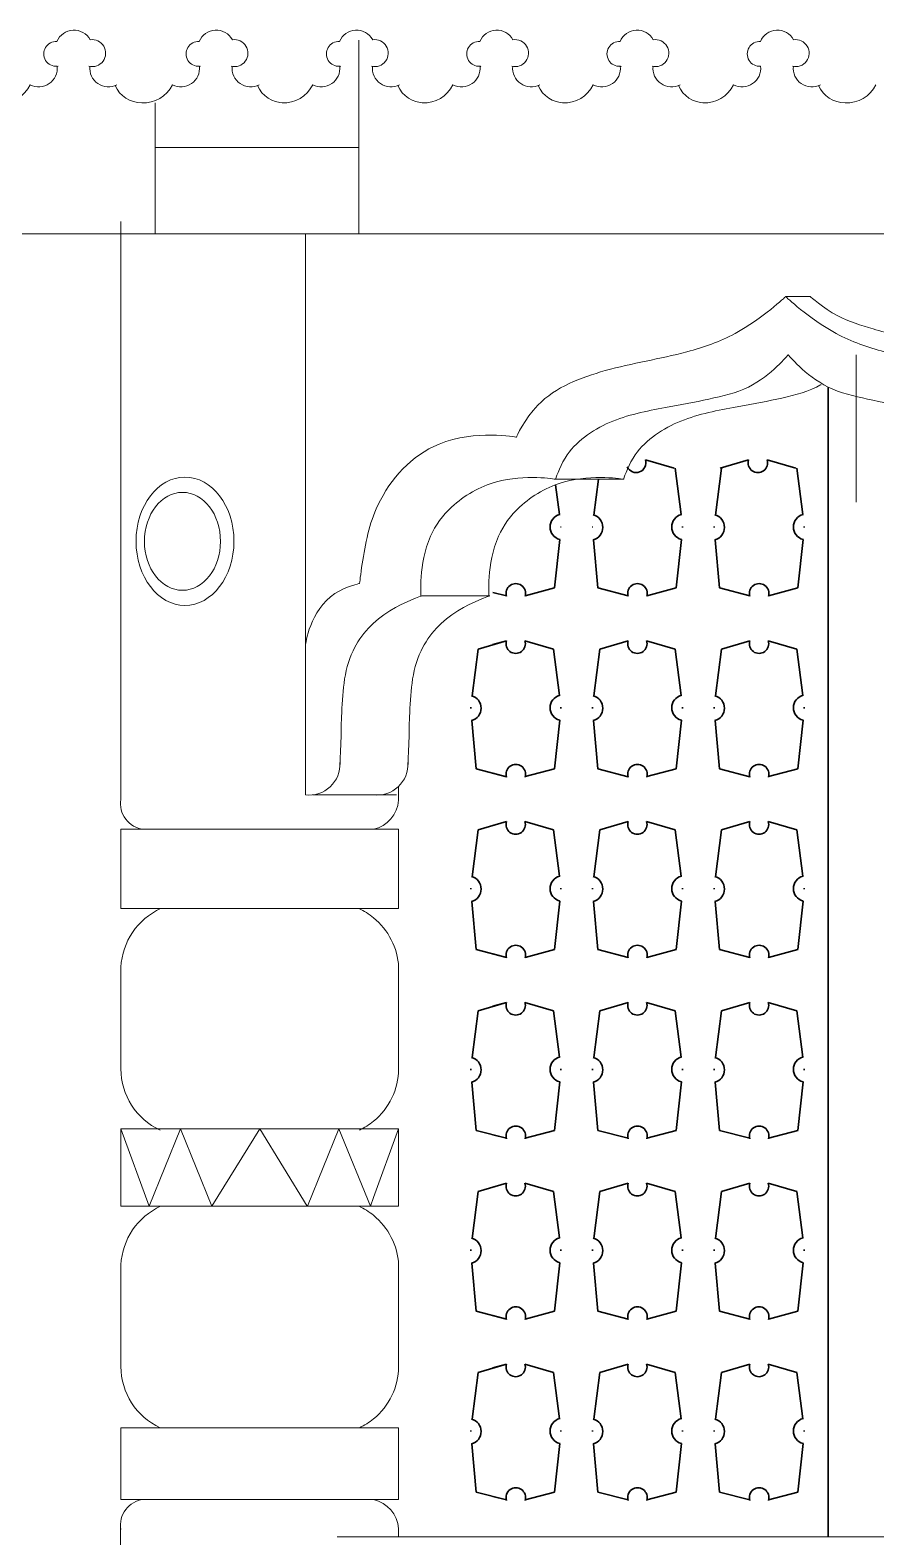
# Model space of a CAD drawing. Header units: millimetres. Extents: x 2399 to 111977, y 1313 to 59551.
# Drawn here: x 12957 to 14003, y 44698 to 46561 of the extents above; entities that cross this region are included whole.
import ezdxf

# ---------------------------------------------------------------- set-up
doc = ezdxf.new("R2010")
doc.units = ezdxf.units.MM
doc.layers.add('detail1', color=7, linetype='Continuous', lineweight=35)
doc.layers.add('main line', color=7, linetype='Continuous', lineweight=13)
doc.layers.add('hatch1', color=7, linetype='Continuous', lineweight=20, true_color=0x6a6a6a)

msp = doc.modelspace()

# ---------------------------------------------------------------- linework, layer by layer
at = {"layer": 'detail1', "color": 7, "linetype": 'Continuous', "lineweight": 35}
for p, q in [((13943.6563, 46119.5093), (13943.6563, 44698.128)), ((13753.2868, 46019.0482), (13717.8929, 46029.391)), ((13845.5299, 46029.391), (13810.3731, 46019.0482)), ((13903.6797, 46019.0482), (13868.2857, 46029.391)), ((13659.7512, 46005.4979), (13654.2634, 45961.1341)), ((13761.9238, 45961.8144), (13754.7339, 46019.0482)), ((13811.8202, 46019.0482), (13804.6563, 45961.1341)), ((13912.3167, 45961.8144), (13905.1268, 46019.0482)), ((13611.531, 45961.8144), (13606.9025, 45998.6587)), ((13605.3667, 45871.1693), (13611.9389, 45931.1642)), ((13653.6926, 45930.7353), (13658.9335, 45871.1693)), ((13755.7595, 45871.1693), (13762.3318, 45931.1642)), ((13763.9354, 45945.8021), (13763.7522, 45947.2603)), ((13802.9402, 45947.2603), (13802.7598, 45945.8021)), ((13804.0854, 45930.7353), (13809.3264, 45871.1693)), ((13906.1524, 45871.1693), (13912.7247, 45931.1642)), ((13914.3282, 45945.8021), (13914.1451, 45947.2603)), ((13529.5165, 45865.707), (13546.1848, 45861.3664)), ((13569.2708, 45861.4519), (13605.3667, 45871.1693)), ((13658.9335, 45871.1693), (13696.5777, 45861.3664)), ((13719.6637, 45861.4519), (13755.7595, 45871.1693)), ((13809.3264, 45871.1693), (13846.9706, 45861.3664)), ((13870.0566, 45861.4519), (13906.1524, 45871.1693)), ((13546.1912, 45805.869), (13511.0344, 45795.5263)), ((13546.1912, 45805.869), (13529.4867, 45801.1355)), ((13568.9471, 45805.869), (13604.3411, 45795.5263)), ((13696.5841, 45805.869), (13661.4273, 45795.5263)), ((13754.7339, 45795.5263), (13719.34, 45805.869)), ((13846.977, 45805.869), (13811.8202, 45795.5263)), ((13905.1268, 45795.5263), (13869.7328, 45805.869)), ((13511.0344, 45795.5263), (13503.8706, 45737.6121)), ((13611.531, 45738.2925), (13604.3411, 45795.5263)), ((13661.4273, 45795.5263), (13654.2634, 45737.6121)), ((13761.9238, 45738.2925), (13754.7339, 45795.5263)), ((13811.8202, 45795.5263), (13804.6563, 45737.6121)), ((13912.3167, 45738.2925), (13905.1268, 45795.5263)), ((13502.1544, 45723.7383), (13501.974, 45722.2802)), ((13503.2997, 45707.2134), (13508.5406, 45647.6473)), ((13605.3667, 45647.6473), (13611.9389, 45707.6423)), ((13613.5425, 45722.2802), (13613.3593, 45723.7383)), ((13652.5473, 45723.7383), (13652.3669, 45722.2802)), ((13653.6926, 45707.2134), (13658.9335, 45647.6473)), ((13755.7595, 45647.6473), (13762.3318, 45707.6423)), ((13763.9354, 45722.2802), (13763.7522, 45723.7383)), ((13802.9402, 45723.7383), (13802.7598, 45722.2802)), ((13804.0854, 45707.2134), (13809.3264, 45647.6473)), ((13906.1524, 45647.6473), (13912.7247, 45707.6423)), ((13914.3282, 45722.2802), (13914.1451, 45723.7383)), ((13508.5406, 45647.6473), (13546.1848, 45637.8444)), ((13529.5165, 45642.185), (13546.1848, 45637.8444)), ((13569.2708, 45637.9299), (13605.3667, 45647.6473)), ((13658.9335, 45647.6473), (13696.5777, 45637.8444)), ((13719.6637, 45637.9299), (13755.7595, 45647.6473)), ((13809.3264, 45647.6473), (13846.9706, 45637.8444)), ((13870.0566, 45637.9299), (13906.1524, 45647.6473)), ((13546.1912, 45582.3471), (13511.0344, 45572.0043)), ((13546.1912, 45582.3471), (13529.4867, 45577.6136)), ((13568.9471, 45582.3471), (13604.3411, 45572.0043)), ((13696.5841, 45582.3471), (13661.4273, 45572.0043)), ((13754.7339, 45572.0043), (13719.34, 45582.3471)), ((13846.977, 45582.3471), (13811.8202, 45572.0043)), ((13905.1268, 45572.0043), (13869.7328, 45582.3471)), ((13511.0344, 45572.0043), (13503.8706, 45514.0902)), ((13611.531, 45514.7705), (13604.3411, 45572.0043)), ((13661.4273, 45572.0043), (13654.2634, 45514.0902)), ((13761.9238, 45514.7705), (13754.7339, 45572.0043)), ((13811.8202, 45572.0043), (13804.6563, 45514.0902)), ((13912.3167, 45514.7705), (13905.1268, 45572.0043)), ((13502.1544, 45500.2164), (13501.974, 45498.7582)), ((13503.2997, 45483.6914), (13508.5406, 45424.1254)), ((13605.3667, 45424.1254), (13611.9389, 45484.1203)), ((13613.5425, 45498.7582), (13613.3593, 45500.2164)), ((13652.5473, 45500.2164), (13652.3669, 45498.7582)), ((13653.6926, 45483.6914), (13658.9335, 45424.1254)), ((13755.7595, 45424.1254), (13762.3318, 45484.1203)), ((13763.9354, 45498.7582), (13763.7522, 45500.2164)), ((13802.9402, 45500.2164), (13802.7598, 45498.7582)), ((13804.0854, 45483.6914), (13809.3264, 45424.1254)), ((13906.1524, 45424.1254), (13912.7247, 45484.1203)), ((13914.3282, 45498.7582), (13914.1451, 45500.2164)), ((13508.5406, 45424.1254), (13546.1848, 45414.3225)), ((13529.5165, 45418.6631), (13546.1848, 45414.3225)), ((13569.2708, 45414.408), (13605.3667, 45424.1254)), ((13658.9335, 45424.1254), (13696.5777, 45414.3225)), ((13719.6637, 45414.408), (13755.7595, 45424.1254)), ((13809.3264, 45424.1254), (13846.9706, 45414.3225)), ((13870.0566, 45414.408), (13906.1524, 45424.1254)), ((13546.1912, 45358.8251), (13511.0344, 45348.4824)), ((13546.1912, 45358.8251), (13529.4867, 45354.0916)), ((13568.9471, 45358.8251), (13604.3411, 45348.4824)), ((13696.5841, 45358.8251), (13661.4273, 45348.4824)), ((13754.7339, 45348.4824), (13719.34, 45358.8251)), ((13846.977, 45358.8251), (13811.8202, 45348.4824)), ((13905.1268, 45348.4824), (13869.7328, 45358.8251)), ((13511.0344, 45348.4824), (13503.8706, 45290.5682)), ((13611.531, 45291.2486), (13604.3411, 45348.4824)), ((13661.4273, 45348.4824), (13654.2634, 45290.5682)), ((13761.9238, 45291.2486), (13754.7339, 45348.4824)), ((13811.8202, 45348.4824), (13804.6563, 45290.5682)), ((13912.3167, 45291.2486), (13905.1268, 45348.4824)), ((13502.1544, 45276.6944), (13501.974, 45275.2363)), ((13503.2997, 45260.1695), (13508.5406, 45200.6034)), ((13605.3667, 45200.6034), (13611.9389, 45260.5984)), ((13613.5425, 45275.2363), (13613.3593, 45276.6944)), ((13652.5473, 45276.6944), (13652.3669, 45275.2363)), ((13653.6926, 45260.1695), (13658.9335, 45200.6034)), ((13755.7595, 45200.6034), (13762.3318, 45260.5984)), ((13763.9354, 45275.2363), (13763.7522, 45276.6944)), ((13802.9402, 45276.6944), (13802.7598, 45275.2363)), ((13804.0854, 45260.1695), (13809.3264, 45200.6034)), ((13906.1524, 45200.6034), (13912.7247, 45260.5984)), ((13914.3282, 45275.2363), (13914.1451, 45276.6944)), ((13508.5406, 45200.6034), (13546.1848, 45190.8005)), ((13529.5165, 45195.1411), (13546.1848, 45190.8005)), ((13569.2708, 45190.886), (13605.3667, 45200.6034)), ((13658.9335, 45200.6034), (13696.5777, 45190.8005)), ((13719.6637, 45190.886), (13755.7595, 45200.6034)), ((13809.3264, 45200.6034), (13846.9706, 45190.8005)), ((13870.0566, 45190.886), (13906.1524, 45200.6034)), ((13546.1912, 45135.3032), (13511.0344, 45124.9604)), ((13546.1912, 45135.3032), (13529.4867, 45130.5697)), ((13568.9471, 45135.3032), (13604.3411, 45124.9604)), ((13696.5841, 45135.3032), (13661.4273, 45124.9604)), ((13754.7339, 45124.9604), (13719.34, 45135.3032)), ((13846.977, 45135.3032), (13811.8202, 45124.9604)), ((13905.1268, 45124.9604), (13869.7328, 45135.3032)), ((13511.0344, 45124.9604), (13503.8706, 45067.0463)), ((13611.531, 45067.7266), (13604.3411, 45124.9604)), ((13661.4273, 45124.9604), (13654.2634, 45067.0463)), ((13761.9238, 45067.7266), (13754.7339, 45124.9604)), ((13811.8202, 45124.9604), (13804.6563, 45067.0463)), ((13912.3167, 45067.7266), (13905.1268, 45124.9604)), ((13502.1544, 45053.1725), (13501.974, 45051.7143)), ((13503.2997, 45036.6475), (13508.5406, 44977.0815)), ((13605.3667, 44977.0815), (13611.9389, 45037.0764)), ((13613.5425, 45051.7143), (13613.3593, 45053.1725)), ((13652.5473, 45053.1725), (13652.3669, 45051.7143)), ((13653.6926, 45036.6475), (13658.9335, 44977.0815)), ((13755.7595, 44977.0815), (13762.3318, 45037.0764)), ((13763.9354, 45051.7143), (13763.7522, 45053.1725)), ((13802.9402, 45053.1725), (13802.7598, 45051.7143)), ((13804.0854, 45036.6475), (13809.3264, 44977.0815)), ((13906.1524, 44977.0815), (13912.7247, 45037.0764)), ((13914.3282, 45051.7143), (13914.1451, 45053.1725)), ((13508.5406, 44977.0815), (13546.1848, 44967.2786)), ((13529.5165, 44971.6192), (13546.1848, 44967.2786)), ((13569.2708, 44967.3641), (13605.3667, 44977.0815)), ((13658.9335, 44977.0815), (13696.5777, 44967.2786)), ((13719.6637, 44967.3641), (13755.7595, 44977.0815)), ((13809.3264, 44977.0815), (13846.9706, 44967.2786)), ((13870.0566, 44967.3641), (13906.1524, 44977.0815)), ((13546.1912, 44911.7812), (13511.0344, 44901.4385)), ((13546.1912, 44911.7812), (13529.4867, 44907.0477)), ((13568.9471, 44911.7812), (13604.3411, 44901.4385)), ((13696.5841, 44911.7812), (13661.4273, 44901.4385)), ((13754.7339, 44901.4385), (13719.34, 44911.7812)), ((13846.977, 44911.7812), (13811.8202, 44901.4385)), ((13905.1268, 44901.4385), (13869.7328, 44911.7812)), ((13511.0344, 44901.4385), (13503.8706, 44843.5243)), ((13611.531, 44844.2047), (13604.3411, 44901.4385)), ((13661.4273, 44901.4385), (13654.2634, 44843.5243)), ((13761.9238, 44844.2047), (13754.7339, 44901.4385)), ((13811.8202, 44901.4385), (13804.6563, 44843.5243)), ((13912.3167, 44844.2047), (13905.1268, 44901.4385)), ((13502.1544, 44829.6505), (13501.974, 44828.1924)), ((13503.2997, 44813.1256), (13508.5406, 44753.5595)), ((13605.3667, 44753.5595), (13611.9389, 44813.5545)), ((13613.5425, 44828.1924), (13613.3593, 44829.6505)), ((13652.5473, 44829.6505), (13652.3669, 44828.1924)), ((13653.6926, 44813.1256), (13658.9335, 44753.5595)), ((13755.7595, 44753.5595), (13762.3318, 44813.5545)), ((13763.9354, 44828.1924), (13763.7522, 44829.6505)), ((13802.9402, 44829.6505), (13802.7598, 44828.1924)), ((13804.0854, 44813.1256), (13809.3264, 44753.5595)), ((13906.1524, 44753.5595), (13912.7247, 44813.5545)), ((13914.3282, 44828.1924), (13914.1451, 44829.6505)), ((13508.5406, 44753.5595), (13546.1848, 44743.7566)), ((13529.5165, 44748.0972), (13546.1848, 44743.7566)), ((13569.2708, 44743.8421), (13605.3667, 44753.5595)), ((13658.9335, 44753.5595), (13696.5777, 44743.7566)), ((13719.6637, 44743.8421), (13755.7595, 44753.5595)), ((13809.3264, 44753.5595), (13846.9706, 44743.7566)), ((13870.0566, 44743.8421), (13906.1524, 44753.5595))]:
    msp.add_line(p, q, dxfattribs=at)
for centre, radius, start, end in [((13706.5149, 46025.6881), 11.9653, 203.2418441, 18.0271726), ((13856.9078, 46025.6881), 11.9653, 161.9728274, 18.0271726), ((13615.8881, 45946.5446), 15.8793, 104.4005587, 255.5994413), ((13649.3908, 45946.0208), 15.8793, 284.4005587, 75.5994413), ((13766.281, 45946.5446), 15.8793, 104.4005587, 255.5994413), ((13799.7837, 45946.0208), 15.8793, 284.4005587, 75.5994413), ((13916.6739, 45946.5446), 15.8793, 104.4005587, 255.5994413), ((13557.7162, 45864.5597), 11.9653, 341.9728274, 198.0271726), ((13708.109, 45864.5597), 11.9653, 341.9728274, 198.0271726), ((13858.5019, 45864.5597), 11.9653, 341.9728274, 198.0271726), ((13557.5692, 45802.1662), 11.9653, 161.9728274, 18.0271726), ((13707.962, 45802.1662), 11.9653, 161.9728274, 18.0271726), ((13858.3549, 45802.1662), 11.9653, 161.9728274, 18.0271726), ((13498.9979, 45722.4989), 15.8793, 284.4005587, 75.5994413), ((13615.8881, 45723.0227), 15.8793, 104.4005587, 255.5994413), ((13649.3908, 45722.4989), 15.8793, 284.4005587, 75.5994413), ((13766.281, 45723.0227), 15.8793, 104.4005587, 255.5994413), ((13799.7837, 45722.4989), 15.8793, 284.4005587, 75.5994413), ((13916.6739, 45723.0227), 15.8793, 104.4005587, 255.5994413), ((13557.7162, 45641.0377), 11.9653, 341.9728274, 198.0271726), ((13708.109, 45641.0377), 11.9653, 341.9728274, 198.0271726), ((13858.5019, 45641.0377), 11.9653, 341.9728274, 198.0271726), ((13557.5692, 45578.6442), 11.9653, 161.9728274, 18.0271726), ((13707.962, 45578.6442), 11.9653, 161.9728274, 18.0271726), ((13858.3549, 45578.6442), 11.9653, 161.9728274, 18.0271726), ((13498.9979, 45498.9769), 15.8793, 284.4005587, 75.5994413), ((13615.8881, 45499.5007), 15.8793, 104.4005587, 255.5994413), ((13649.3908, 45498.9769), 15.8793, 284.4005587, 75.5994413), ((13766.281, 45499.5007), 15.8793, 104.4005587, 255.5994413), ((13799.7837, 45498.9769), 15.8793, 284.4005587, 75.5994413), ((13916.6739, 45499.5007), 15.8793, 104.4005587, 255.5994413), ((13557.7162, 45417.5158), 11.9653, 341.9728274, 198.0271726), ((13708.109, 45417.5158), 11.9653, 341.9728274, 198.0271726), ((13858.5019, 45417.5158), 11.9653, 341.9728274, 198.0271726), ((13557.5692, 45355.1223), 11.9653, 161.9728274, 18.0271726), ((13707.962, 45355.1223), 11.9653, 161.9728274, 18.0271726), ((13858.3549, 45355.1223), 11.9653, 161.9728274, 18.0271726), ((13498.9979, 45275.455), 15.8793, 284.4005587, 75.5994413), ((13615.8881, 45275.9788), 15.8793, 104.4005587, 255.5994413), ((13649.3908, 45275.455), 15.8793, 284.4005587, 75.5994413), ((13766.281, 45275.9788), 15.8793, 104.4005587, 255.5994413), ((13799.7837, 45275.455), 15.8793, 284.4005587, 75.5994413), ((13916.6739, 45275.9788), 15.8793, 104.4005587, 255.5994413), ((13557.7162, 45193.9938), 11.9653, 341.9728274, 198.0271726), ((13708.109, 45193.9938), 11.9653, 341.9728274, 198.0271726), ((13858.5019, 45193.9938), 11.9653, 341.9728274, 198.0271726), ((13557.5692, 45131.6003), 11.9653, 161.9728274, 18.0271726), ((13707.962, 45131.6003), 11.9653, 161.9728274, 18.0271726), ((13858.3549, 45131.6003), 11.9653, 161.9728274, 18.0271726), ((13498.9979, 45051.933), 15.8793, 284.4005587, 75.5994413), ((13615.8881, 45052.4568), 15.8793, 104.4005587, 255.5994413), ((13649.3908, 45051.933), 15.8793, 284.4005587, 75.5994413), ((13766.281, 45052.4568), 15.8793, 104.4005587, 255.5994413), ((13799.7837, 45051.933), 15.8793, 284.4005587, 75.5994413), ((13916.6739, 45052.4568), 15.8793, 104.4005587, 255.5994413), ((13557.7162, 44970.4719), 11.9653, 341.9728274, 198.0271726), ((13708.109, 44970.4719), 11.9653, 341.9728274, 198.0271726), ((13858.5019, 44970.4719), 11.9653, 341.9728274, 198.0271726), ((13557.5692, 44908.0784), 11.9653, 161.9728274, 18.0271726), ((13707.962, 44908.0784), 11.9653, 161.9728274, 18.0271726), ((13858.3549, 44908.0784), 11.9653, 161.9728274, 18.0271726), ((13498.9979, 44828.4111), 15.8793, 284.4005587, 75.5994413), ((13615.8881, 44828.9349), 15.8793, 104.4005587, 255.5994413), ((13649.3908, 44828.4111), 15.8793, 284.4005587, 75.5994413), ((13766.281, 44828.9349), 15.8793, 104.4005587, 255.5994413), ((13799.7837, 44828.4111), 15.8793, 284.4005587, 75.5994413), ((13916.6739, 44828.9349), 15.8793, 104.4005587, 255.5994413), ((13557.7162, 44746.9499), 11.9653, 341.9728274, 198.0271726), ((13708.109, 44746.9499), 11.9653, 341.9728274, 198.0271726), ((13858.5019, 44746.9499), 11.9653, 341.9728274, 198.0271726)]:
    msp.add_arc(centre, radius, start, end, dxfattribs=at)
at = {"layer": 'hatch1', "color": 251, "linetype": 'Continuous', "lineweight": 20, "true_color": 0x6a6a6a}
for p, q in [((13613.5425, 45945.8021), (13613.3593, 45947.2603)), ((13652.5473, 45947.2603), (13652.3669, 45945.8021))]:
    msp.add_line(p, q, dxfattribs=at)
at = {"layer": 'main line', "color": 7, "linetype": 'Continuous', "lineweight": 13}
for p, q in [((13363.6112, 46308.781), (13363.6112, 46548.3053)), ((13111.8197, 46308.781), (13111.8197, 46470.9113)), ((13363.6112, 46415.7989), (13111.8197, 46415.7989)), ((13069.4873, 45609.7199), (13069.4873, 46324.2577)), ((12798.8324, 46308.781), (18267.3302, 46308.781)), ((13297.7173, 45615.3063), (13297.7173, 46308.781)), ((13978.4977, 46159.4724), (13978.4977, 45977.2945)), ((13978.4977, 46159.4724), (13978.4977, 45977.2945)), ((13943.6563, 46119.5093), (13943.6563, 44698.128)), ((13606.8221, 46005.4979), (13690.8819, 46005.4979)), ((13441.5569, 45861.2704), (13525.6167, 45861.2704)), ((13410.1415, 45615.3063), (13306.7438, 45615.3063)), ((13412.9203, 45608.6844), (13412.9203, 45625.8484)), ((13381.7771, 45572.78), (13069.4873, 45572.78)), ((13069.4873, 45474.8649), (13069.4873, 45572.78)), ((13412.9203, 45572.78), (13381.7771, 45572.78)), ((13412.9203, 45474.8649), (13412.9203, 45572.78)), ((13381.7771, 45474.8649), (13069.4873, 45474.8649)), ((13412.9203, 45474.8649), (13381.7771, 45474.8649)), ((13069.4873, 45276.5234), (13069.4873, 45402.3183)), ((13412.9203, 45276.5234), (13412.9203, 45402.3183)), ((13069.4873, 45106.9526), (13069.4873, 45202.6349)), ((13104.4749, 45106.9526), (13069.4873, 45202.6349)), ((13381.7771, 45202.6349), (13069.4873, 45202.6349)), ((13143.2449, 45202.6349), (13104.4749, 45106.9526)), ((13182.0149, 45106.9526), (13143.2449, 45202.6349)), ((13241.2038, 45202.6349), (13182.0149, 45106.9526)), ((13299.8159, 45106.9526), (13241.2038, 45202.6349)), ((13300.3928, 45106.9526), (13339.1627, 45202.6349)), ((13339.1627, 45202.6349), (13377.9327, 45106.9526)), ((13412.9203, 45202.6349), (13381.7771, 45202.6349)), ((13381.7771, 45117.466), (13412.9203, 45202.6349)), ((13412.9203, 45106.9526), (13412.9203, 45202.6349)), ((13377.9327, 45106.9526), (13381.7771, 45117.466)), ((13381.7771, 45106.9526), (13069.4873, 45106.9526)), ((13412.9203, 45106.9526), (13381.7771, 45106.9526)), ((13069.4873, 44908.6111), (13069.4873, 45034.406)), ((13412.9203, 44908.6111), (13412.9203, 45034.406)), ((13381.7771, 44833.0405), (13069.4873, 44833.0405)), ((13069.4873, 44744.3672), (13069.4873, 44833.0405)), ((13412.9203, 44833.0405), (13381.7771, 44833.0405)), ((13412.9203, 44744.3672), (13412.9203, 44833.0405)), ((13381.7771, 44744.3672), (13069.4873, 44744.3672)), ((13412.9203, 44744.3672), (13381.7771, 44744.3672)), ((13069.0753, 44122.3986), (13069.0753, 44712.0312)), ((13412.9203, 44708.4628), (13412.9203, 44698.128)), ((13336.7972, 44698.128), (14444.3306, 44698.128))]:
    msp.add_line(p, q, dxfattribs=at)
at = {"layer": 'main line', "color": 7, "linetype": 'Continuous', "lineweight": 13, "flags": 128}
for points in [[(13030.0845, 46516.0211, 1.219803903), (13031.5149, 46548.703, 0.63216014), (12990.5509, 46546.7048, 1.067465283), (12990.7857, 46516.0211, -0.60309642), (12957.3939, 46493.2549)], [(13030.0845, 46516.0211, 1.219803903), (13031.5149, 46548.703, 0.63216014), (12990.5509, 46546.7048, 1.067465283), (12990.7857, 46516.0211, -0.60309642), (12957.3939, 46493.2549)], [(13030.0845, 46516.0211, 1.219803903), (13031.5149, 46548.703, 0.63216014), (12990.5509, 46546.7048, 1.067465283), (12990.7857, 46516.0211, -0.60309642), (12957.3939, 46493.2549)], [(13030.0845, 46516.0211, 1.219803903), (13031.5149, 46548.703, 0.63216014), (12990.5509, 46546.7048, 1.067465283), (12990.7857, 46516.0211, -0.60309642), (12957.3939, 46493.2549)], [(13030.0845, 46516.0211, 1.219803903), (13031.5149, 46548.703, 0.63216014), (12990.5509, 46546.7048, 1.067465283), (12990.7857, 46516.0211, -0.60309642), (12957.3939, 46493.2549)], [(13030.0845, 46516.0211, 1.219803903), (13031.5149, 46548.703, 0.63216014), (12990.5509, 46546.7048, 1.067465283), (12990.7857, 46516.0211, -0.60309642), (12957.3939, 46493.2549)], [(13205.9512, 46516.0211, 1.219803903), (13207.3816, 46548.703, 0.63216014), (13166.4176, 46546.7048, 1.067465283), (13166.6524, 46516.0211, -0.60309642), (13133.2606, 46493.2549)], [(13205.9512, 46516.0211, 1.219803903), (13207.3816, 46548.703, 0.63216014), (13166.4176, 46546.7048, 1.067465283), (13166.6524, 46516.0211, -0.60309642), (13133.2606, 46493.2549)], [(13205.9512, 46516.0211, 1.219803903), (13207.3816, 46548.703, 0.63216014), (13166.4176, 46546.7048, 1.067465283), (13166.6524, 46516.0211, -0.60309642), (13133.2606, 46493.2549)], [(13205.9512, 46516.0211, 1.219803903), (13207.3816, 46548.703, 0.63216014), (13166.4176, 46546.7048, 1.067465283), (13166.6524, 46516.0211, -0.60309642), (13133.2606, 46493.2549)], [(13205.9512, 46516.0211, 1.219803903), (13207.3816, 46548.703, 0.63216014), (13166.4176, 46546.7048, 1.067465283), (13166.6524, 46516.0211, -0.60309642), (13133.2606, 46493.2549)], [(13205.9512, 46516.0211, 1.219803903), (13207.3816, 46548.703, 0.63216014), (13166.4176, 46546.7048, 1.067465283), (13166.6524, 46516.0211, -0.60309642), (13133.2606, 46493.2549)], [(13379.3631, 46516.0211, 1.219803903), (13380.7936, 46548.703, 0.63216014), (13339.8296, 46546.7048, 1.067465283), (13340.0643, 46516.0211, -0.60309642), (13306.6726, 46493.2549)], [(13379.3631, 46516.0211, 1.219803903), (13380.7936, 46548.703, 0.63216014), (13339.8296, 46546.7048, 1.067465283), (13340.0643, 46516.0211, -0.60309642), (13306.6726, 46493.2549)], [(13379.3631, 46516.0211, 1.219803903), (13380.7936, 46548.703, 0.63216014), (13339.8296, 46546.7048, 1.067465283), (13340.0643, 46516.0211, -0.60309642), (13306.6726, 46493.2549)], [(13379.3631, 46516.0211, 1.219803903), (13380.7936, 46548.703, 0.63216014), (13339.8296, 46546.7048, 1.067465283), (13340.0643, 46516.0211, -0.60309642), (13306.6726, 46493.2549)], [(13379.3631, 46516.0211, 1.219803903), (13380.7936, 46548.703, 0.63216014), (13339.8296, 46546.7048, 1.067465283), (13340.0643, 46516.0211, -0.60309642), (13306.6726, 46493.2549)], [(13379.3631, 46516.0211, 1.219803903), (13380.7936, 46548.703, 0.63216014), (13339.8296, 46546.7048, 1.067465283), (13340.0643, 46516.0211, -0.60309642), (13306.6726, 46493.2549)], [(13552.7751, 46516.0211, 1.219803903), (13554.2056, 46548.703, 0.63216014), (13513.2415, 46546.7048, 1.067465283), (13513.4763, 46516.0211, -0.60309642), (13480.0845, 46493.2549)], [(13552.7751, 46516.0211, 1.219803903), (13554.2056, 46548.703, 0.63216014), (13513.2415, 46546.7048, 1.067465283), (13513.4763, 46516.0211, -0.60309642), (13480.0845, 46493.2549)], [(13552.7751, 46516.0211, 1.219803903), (13554.2056, 46548.703, 0.63216014), (13513.2415, 46546.7048, 1.067465283), (13513.4763, 46516.0211, -0.60309642), (13480.0845, 46493.2549)], [(13552.7751, 46516.0211, 1.219803903), (13554.2056, 46548.703, 0.63216014), (13513.2415, 46546.7048, 1.067465283), (13513.4763, 46516.0211, -0.60309642), (13480.0845, 46493.2549)], [(13552.7751, 46516.0211, 1.219803903), (13554.2056, 46548.703, 0.63216014), (13513.2415, 46546.7048, 1.067465283), (13513.4763, 46516.0211, -0.60309642), (13480.0845, 46493.2549)], [(13552.7751, 46516.0211, 1.219803903), (13554.2056, 46548.703, 0.63216014), (13513.2415, 46546.7048, 1.067465283), (13513.4763, 46516.0211, -0.60309642), (13480.0845, 46493.2549)], [(13726.1871, 46516.0211, 1.219803903), (13727.6175, 46548.703, 0.63216014), (13686.6535, 46546.7048, 1.067465283), (13686.8883, 46516.0211, -0.60309642), (13653.4965, 46493.2549)], [(13726.1871, 46516.0211, 1.219803903), (13727.6175, 46548.703, 0.63216014), (13686.6535, 46546.7048, 1.067465283), (13686.8883, 46516.0211, -0.60309642), (13653.4965, 46493.2549)], [(13726.1871, 46516.0211, 1.219803903), (13727.6175, 46548.703, 0.63216014), (13686.6535, 46546.7048, 1.067465283), (13686.8883, 46516.0211, -0.60309642), (13653.4965, 46493.2549)], [(13726.1871, 46516.0211, 1.219803903), (13727.6175, 46548.703, 0.63216014), (13686.6535, 46546.7048, 1.067465283), (13686.8883, 46516.0211, -0.60309642), (13653.4965, 46493.2549)], [(13726.1871, 46516.0211, 1.219803903), (13727.6175, 46548.703, 0.63216014), (13686.6535, 46546.7048, 1.067465283), (13686.8883, 46516.0211, -0.60309642), (13653.4965, 46493.2549)], [(13726.1871, 46516.0211, 1.219803903), (13727.6175, 46548.703, 0.63216014), (13686.6535, 46546.7048, 1.067465283), (13686.8883, 46516.0211, -0.60309642), (13653.4965, 46493.2549)], [(13899.599, 46516.0211, 1.219803903), (13901.0295, 46548.703, 0.63216014), (13860.0655, 46546.7048, 1.067465283), (13860.3002, 46516.0211, -0.60309642), (13826.9085, 46493.2549)], [(13899.599, 46516.0211, 1.219803903), (13901.0295, 46548.703, 0.63216014), (13860.0655, 46546.7048, 1.067465283), (13860.3002, 46516.0211, -0.60309642), (13826.9085, 46493.2549)], [(13899.599, 46516.0211, 1.219803903), (13901.0295, 46548.703, 0.63216014), (13860.0655, 46546.7048, 1.067465283), (13860.3002, 46516.0211, -0.60309642), (13826.9085, 46493.2549)], [(13899.599, 46516.0211, 1.219803903), (13901.0295, 46548.703, 0.63216014), (13860.0655, 46546.7048, 1.067465283), (13860.3002, 46516.0211, -0.60309642), (13826.9085, 46493.2549)], [(13899.599, 46516.0211, 1.219803903), (13901.0295, 46548.703, 0.63216014), (13860.0655, 46546.7048, 1.067465283), (13860.3002, 46516.0211, -0.60309642), (13826.9085, 46493.2549)], [(13899.599, 46516.0211, 1.219803903), (13901.0295, 46548.703, 0.63216014), (13860.0655, 46546.7048, 1.067465283), (13860.3002, 46516.0211, -0.60309642), (13826.9085, 46493.2549)], [(12991.9834, 46516.0211, -0.017938026), (12990.812, 46515.7773)], [(12991.9834, 46516.0211, -0.017938026), (12990.812, 46515.7773)], [(12991.9834, 46516.0211, -0.017938026), (12990.812, 46515.7773)], [(12991.9834, 46516.0211, -0.017938026), (12990.812, 46515.7773)], [(12991.9834, 46516.0211, -0.017938026), (12990.812, 46515.7773)], [(12991.9834, 46516.0211, -0.017938026), (12990.812, 46515.7773)], [(13031.2822, 46516.0211, 0.60309642), (13064.6739, 46493.2549)], [(13031.2822, 46516.0211, 0.60309642), (13064.6739, 46493.2549)], [(13031.2822, 46516.0211, 0.60309642), (13064.6739, 46493.2549)], [(13031.2822, 46516.0211, 0.60309642), (13064.6739, 46493.2549)], [(13031.2822, 46516.0211, 0.60309642), (13064.6739, 46493.2549)], [(13031.2822, 46516.0211, 0.60309642), (13064.6739, 46493.2549)], [(13167.8501, 46516.0211, -0.017938026), (13166.6787, 46515.7773)], [(13167.8501, 46516.0211, -0.017938026), (13166.6787, 46515.7773)], [(13167.8501, 46516.0211, -0.017938026), (13166.6787, 46515.7773)], [(13167.8501, 46516.0211, -0.017938026), (13166.6787, 46515.7773)], [(13167.8501, 46516.0211, -0.017938026), (13166.6787, 46515.7773)], [(13167.8501, 46516.0211, -0.017938026), (13166.6787, 46515.7773)], [(13207.1489, 46516.0211, 0.60309642), (13240.5406, 46493.2549)], [(13207.1489, 46516.0211, 0.60309642), (13240.5406, 46493.2549)], [(13207.1489, 46516.0211, 0.60309642), (13240.5406, 46493.2549)], [(13207.1489, 46516.0211, 0.60309642), (13240.5406, 46493.2549)], [(13207.1489, 46516.0211, 0.60309642), (13240.5406, 46493.2549)], [(13207.1489, 46516.0211, 0.60309642), (13240.5406, 46493.2549)], [(13341.262, 46516.0211, -0.017938026), (13340.0907, 46515.7773)], [(13341.262, 46516.0211, -0.017938026), (13340.0907, 46515.7773)], [(13341.262, 46516.0211, -0.017938026), (13340.0907, 46515.7773)], [(13341.262, 46516.0211, -0.017938026), (13340.0907, 46515.7773)], [(13341.262, 46516.0211, -0.017938026), (13340.0907, 46515.7773)], [(13341.262, 46516.0211, -0.017938026), (13340.0907, 46515.7773)], [(13380.5608, 46516.0211, 0.60309642), (13413.9526, 46493.2549)], [(13380.5608, 46516.0211, 0.60309642), (13413.9526, 46493.2549)], [(13380.5608, 46516.0211, 0.60309642), (13413.9526, 46493.2549)], [(13380.5608, 46516.0211, 0.60309642), (13413.9526, 46493.2549)], [(13380.5608, 46516.0211, 0.60309642), (13413.9526, 46493.2549)], [(13380.5608, 46516.0211, 0.60309642), (13413.9526, 46493.2549)], [(13514.674, 46516.0211, -0.017938026), (13513.5026, 46515.7773)], [(13514.674, 46516.0211, -0.017938026), (13513.5026, 46515.7773)], [(13514.674, 46516.0211, -0.017938026), (13513.5026, 46515.7773)], [(13514.674, 46516.0211, -0.017938026), (13513.5026, 46515.7773)], [(13514.674, 46516.0211, -0.017938026), (13513.5026, 46515.7773)], [(13514.674, 46516.0211, -0.017938026), (13513.5026, 46515.7773)], [(13553.9728, 46516.0211, 0.60309642), (13587.3646, 46493.2549)], [(13553.9728, 46516.0211, 0.60309642), (13587.3646, 46493.2549)], [(13553.9728, 46516.0211, 0.60309642), (13587.3646, 46493.2549)], [(13553.9728, 46516.0211, 0.60309642), (13587.3646, 46493.2549)], [(13553.9728, 46516.0211, 0.60309642), (13587.3646, 46493.2549)], [(13553.9728, 46516.0211, 0.60309642), (13587.3646, 46493.2549)], [(13688.086, 46516.0211, -0.017938026), (13686.9146, 46515.7773)], [(13688.086, 46516.0211, -0.017938026), (13686.9146, 46515.7773)], [(13688.086, 46516.0211, -0.017938026), (13686.9146, 46515.7773)], [(13688.086, 46516.0211, -0.017938026), (13686.9146, 46515.7773)], [(13688.086, 46516.0211, -0.017938026), (13686.9146, 46515.7773)], [(13688.086, 46516.0211, -0.017938026), (13686.9146, 46515.7773)], [(13727.3848, 46516.0211, 0.60309642), (13760.7765, 46493.2549)], [(13727.3848, 46516.0211, 0.60309642), (13760.7765, 46493.2549)], [(13727.3848, 46516.0211, 0.60309642), (13760.7765, 46493.2549)], [(13727.3848, 46516.0211, 0.60309642), (13760.7765, 46493.2549)], [(13727.3848, 46516.0211, 0.60309642), (13760.7765, 46493.2549)], [(13727.3848, 46516.0211, 0.60309642), (13760.7765, 46493.2549)], [(13900.7967, 46516.0211, 0.60309642), (13934.1885, 46493.2549)], [(13900.7967, 46516.0211, 0.60309642), (13934.1885, 46493.2549)], [(13900.7967, 46516.0211, 0.60309642), (13934.1885, 46493.2549)], [(13900.7967, 46516.0211, 0.60309642), (13934.1885, 46493.2549)], [(13900.7967, 46516.0211, 0.60309642), (13934.1885, 46493.2549)], [(13900.7967, 46516.0211, 0.60309642), (13934.1885, 46493.2549)], [(12919.4662, 46470.9113, 0.304535594), (12957.3939, 46493.2549)], [(12919.4662, 46470.9113, 0.304535594), (12957.3939, 46493.2549)], [(12919.4662, 46470.9113, 0.304535594), (12957.3939, 46493.2549)], [(12919.4662, 46470.9113, 0.304535594), (12957.3939, 46493.2549)], [(12919.4662, 46470.9113, 0.304535594), (12957.3939, 46493.2549)], [(12919.4662, 46470.9113, 0.304535594), (12957.3939, 46493.2549)], [(13062.5595, 46492.27, 0.304535594), (13095.3329, 46470.9113)], [(13062.5595, 46492.27, 0.304535594), (13095.3329, 46470.9113)], [(13062.5595, 46492.27, 0.304535594), (13095.3329, 46470.9113)], [(13062.5595, 46492.27, 0.304535594), (13095.3329, 46470.9113)], [(13062.5595, 46492.27, 0.304535594), (13095.3329, 46470.9113)], [(13062.5595, 46492.27, 0.304535594), (13095.3329, 46470.9113)], [(13095.3329, 46470.9113, 0.304535594), (13133.2606, 46493.2549)], [(13095.3329, 46470.9113, 0.304535594), (13133.2606, 46493.2549)], [(13095.3329, 46470.9113, 0.304535594), (13133.2606, 46493.2549)], [(13095.3329, 46470.9113, 0.304535594), (13133.2606, 46493.2549)], [(13095.3329, 46470.9113, 0.304535594), (13133.2606, 46493.2549)], [(13095.3329, 46470.9113, 0.304535594), (13133.2606, 46493.2549)], [(13238.4262, 46492.27, 0.304535594), (13271.1996, 46470.9113)], [(13238.4262, 46492.27, 0.304535594), (13271.1996, 46470.9113)], [(13238.4262, 46492.27, 0.304535594), (13271.1996, 46470.9113)], [(13238.4262, 46492.27, 0.304535594), (13271.1996, 46470.9113)], [(13238.4262, 46492.27, 0.304535594), (13271.1996, 46470.9113)], [(13238.4262, 46492.27, 0.304535594), (13271.1996, 46470.9113)], [(13268.7449, 46470.9113, 0.304535594), (13306.6726, 46493.2549)], [(13268.7449, 46470.9113, 0.304535594), (13306.6726, 46493.2549)], [(13268.7449, 46470.9113, 0.304535594), (13306.6726, 46493.2549)], [(13268.7449, 46470.9113, 0.304535594), (13306.6726, 46493.2549)], [(13268.7449, 46470.9113, 0.304535594), (13306.6726, 46493.2549)], [(13268.7449, 46470.9113, 0.304535594), (13306.6726, 46493.2549)], [(13411.8382, 46492.27, 0.304535594), (13444.6116, 46470.9113)], [(13411.8382, 46492.27, 0.304535594), (13444.6116, 46470.9113)], [(13411.8382, 46492.27, 0.304535594), (13444.6116, 46470.9113)], [(13411.8382, 46492.27, 0.304535594), (13444.6116, 46470.9113)], [(13411.8382, 46492.27, 0.304535594), (13444.6116, 46470.9113)], [(13411.8382, 46492.27, 0.304535594), (13444.6116, 46470.9113)], [(13442.1568, 46470.9113, 0.304535594), (13480.0845, 46493.2549)], [(13442.1568, 46470.9113, 0.304535594), (13480.0845, 46493.2549)], [(13442.1568, 46470.9113, 0.304535594), (13480.0845, 46493.2549)], [(13442.1568, 46470.9113, 0.304535594), (13480.0845, 46493.2549)], [(13442.1568, 46470.9113, 0.304535594), (13480.0845, 46493.2549)], [(13442.1568, 46470.9113, 0.304535594), (13480.0845, 46493.2549)], [(13585.2502, 46492.27, 0.304535594), (13618.0235, 46470.9113)], [(13585.2502, 46492.27, 0.304535594), (13618.0235, 46470.9113)], [(13585.2502, 46492.27, 0.304535594), (13618.0235, 46470.9113)], [(13585.2502, 46492.27, 0.304535594), (13618.0235, 46470.9113)], [(13585.2502, 46492.27, 0.304535594), (13618.0235, 46470.9113)], [(13585.2502, 46492.27, 0.304535594), (13618.0235, 46470.9113)], [(13615.5688, 46470.9113, 0.304535594), (13653.4965, 46493.2549)], [(13615.5688, 46470.9113, 0.304535594), (13653.4965, 46493.2549)], [(13615.5688, 46470.9113, 0.304535594), (13653.4965, 46493.2549)], [(13615.5688, 46470.9113, 0.304535594), (13653.4965, 46493.2549)], [(13615.5688, 46470.9113, 0.304535594), (13653.4965, 46493.2549)], [(13615.5688, 46470.9113, 0.304535594), (13653.4965, 46493.2549)], [(13758.6621, 46492.27, 0.304535594), (13791.4355, 46470.9113)], [(13758.6621, 46492.27, 0.304535594), (13791.4355, 46470.9113)], [(13758.6621, 46492.27, 0.304535594), (13791.4355, 46470.9113)], [(13758.6621, 46492.27, 0.304535594), (13791.4355, 46470.9113)], [(13758.6621, 46492.27, 0.304535594), (13791.4355, 46470.9113)], [(13758.6621, 46492.27, 0.304535594), (13791.4355, 46470.9113)], [(13788.9808, 46470.9113, 0.304535594), (13826.9085, 46493.2549)], [(13788.9808, 46470.9113, 0.304535594), (13826.9085, 46493.2549)], [(13788.9808, 46470.9113, 0.304535594), (13826.9085, 46493.2549)], [(13788.9808, 46470.9113, 0.304535594), (13826.9085, 46493.2549)], [(13788.9808, 46470.9113, 0.304535594), (13826.9085, 46493.2549)], [(13788.9808, 46470.9113, 0.304535594), (13826.9085, 46493.2549)], [(13932.0741, 46492.27, 0.304535594), (13964.8475, 46470.9113)], [(13932.0741, 46492.27, 0.304535594), (13964.8475, 46470.9113)], [(13932.0741, 46492.27, 0.304535594), (13964.8475, 46470.9113)], [(13932.0741, 46492.27, 0.304535594), (13964.8475, 46470.9113)], [(13932.0741, 46492.27, 0.304535594), (13964.8475, 46470.9113)], [(13932.0741, 46492.27, 0.304535594), (13964.8475, 46470.9113)], [(13964.8475, 46470.9113, 0.304535594), (14002.7751, 46493.2549)], [(13964.8475, 46470.9113, 0.304535594), (14002.7751, 46493.2549)], [(13964.8475, 46470.9113, 0.304535594), (14002.7751, 46493.2549)], [(13964.8475, 46470.9113, 0.304535594), (14002.7751, 46493.2549)], [(13964.8475, 46470.9113, 0.304535594), (14002.7751, 46493.2549)], [(13964.8475, 46470.9113, 0.304535594), (14002.7751, 46493.2549)]]:
    msp.add_lwpolyline(points, format="xyb", dxfattribs=at)
at = {"layer": 'main line', "color": 7, "linetype": 'Continuous', "lineweight": 13}
for centre, radius, start, end in [((13302.2306, 45653.2459), 38.2071, 263.2159862, 3.1392096), ((13386.2903, 45653.2459), 38.2071, 263.2159862, 3.1392096), ((13101.0977, 45604.5708), 32.027, 170.7481888, 263.0374001), ((13372.7849, 45611.9862), 40.271, 283.2046875, 355.2969497), ((13154.7439, 45397.4543), 85.3953, 114.9741641, 176.7347332), ((13327.6637, 45397.4543), 85.3953, 50.6777728, 65.0258359), ((13327.6637, 45397.4543), 85.3953, 3.2652668, 50.6777728), ((13153.9291, 45277.352), 84.4459, 180.5622234, 244.7845931), ((13328.4785, 45277.352), 84.4459, 309.1354808, 359.4377766), ((13328.4785, 45277.352), 84.4459, 295.2154069, 309.1354808), ((13154.7439, 45029.542), 85.3953, 114.9741641, 176.7347332), ((13327.6637, 45029.542), 85.3953, 50.6777728, 65.0258359), ((13327.6637, 45029.542), 85.3953, 3.2652668, 50.6777728), ((13153.9291, 44909.4397), 84.4459, 180.5622234, 244.7845931), ((13328.4785, 44909.4397), 84.4459, 309.1354808, 359.4377766), ((13328.4785, 44909.4397), 84.4459, 295.2154069, 309.1354808), ((13101.0977, 44712.5764), 32.027, 96.9625999, 189.2518112), ((13372.7849, 44705.1609), 40.271, 4.7030503, 76.7953125)]:
    msp.add_arc(centre, radius, start, end, dxfattribs=at)
for centre, major_axis, ratio in [((13148.7904, 45928.8788), (0, 79.3031), 0.762827774), ((13145.7006, 45928.7479), (0, 60.4946), 0.776919766)]:
    msp.add_ellipse(centre, major_axis=major_axis, ratio=ratio, dxfattribs=at)
for points, knots in [([(13558.3735, 46057.5928), (13558.3735, 46057.5928), (13568.3553, 46079.9885), (13585.0978, 46097.1642), (13607.1367, 46119.7733), (13637.7472, 46131.2003), (13668.3297, 46139.7366), (13701.5928, 46149.0212), (13735.8414, 46154.1451), (13769.2307, 46163.0214), (13789.8159, 46168.4939), (13810.0094, 46175.5131), (13828.7364, 46185.6595), (13862.8729, 46204.1547), (13891.27, 46231.3461), (13891.27, 46231.3461)], [0, 0, 0, 0, 1, 1, 1, 2, 2, 2, 3, 3, 3, 4, 4, 4, 5, 5, 5, 5]), ([(14224.1666, 46057.5928), (14224.1666, 46057.5928), (14214.1848, 46079.9885), (14197.4423, 46097.1642), (14175.4034, 46119.7733), (14144.7929, 46131.2003), (14114.2104, 46139.7366), (14080.9473, 46149.0212), (14046.6987, 46154.1451), (14013.3094, 46163.0214), (13992.7241, 46168.4939), (13972.5307, 46175.5131), (13953.8037, 46185.6595), (13919.6672, 46204.1547), (13891.27, 46231.3461), (13891.27, 46231.3461)], [0, 0, 0, 0, 1, 1, 1, 2, 2, 2, 3, 3, 3, 4, 4, 4, 5, 5, 5, 5]), ([(13921.6979, 46231.3461), (13921.6979, 46231.3461), (13937.2953, 46217.2541), (13955.655, 46207.4863), (13969.3897, 46200.1791), (13984.3605, 46195.65), (13999.3141, 46191.3163), (14018.6449, 46185.714), (14038.1092, 46180.5759), (14057.6331, 46175.6897), (14099.2746, 46165.2683), (14141.4996, 46156.0739), (14178.7152, 46134.9661), (14198.6704, 46123.648), (14216.4278, 46108.858), (14231.2458, 46091.3769), (14243.6854, 46076.7017), (14253.6426, 46060.115), (14253.6426, 46060.115)], [0, 0, 0, 0, 1, 1, 1, 2, 2, 2, 3, 3, 3, 4, 4, 4, 5, 5, 5, 6, 6, 6, 6]), ([(13606.8221, 46005.4979), (13606.8221, 46005.4979), (13611.0651, 46019.5021), (13618.7219, 46031.7595), (13631.3737, 46052.0132), (13651.7294, 46066.045), (13673.7072, 46075.6657), (13695.6178, 46085.257), (13719.1669, 46089.7233), (13742.7175, 46094.157), (13760.6234, 46097.5279), (13778.5646, 46100.7147), (13796.3721, 46104.5762), (13813.0945, 46108.2024), (13829.9584, 46111.8025), (13845.2196, 46119.5093), (13873.7085, 46133.896), (13894.4379, 46159.4724), (13894.4379, 46159.4724)], [0, 0, 0, 0, 1, 1, 1, 2, 2, 2, 3, 3, 3, 4, 4, 4, 5, 5, 5, 6, 6, 6, 6]), ([(14182.0538, 46005.4979), (14182.0538, 46005.4979), (14177.8108, 46019.5021), (14170.154, 46031.7595), (14157.5022, 46052.0132), (14137.1465, 46066.045), (14115.1687, 46075.6657), (14093.2581, 46085.257), (14069.7089, 46089.7233), (14046.1584, 46094.157), (14028.2525, 46097.5279), (14010.3113, 46100.7147), (13992.5038, 46104.5762), (13975.7814, 46108.2024), (13958.9174, 46111.8025), (13943.6563, 46119.5093), (13915.1674, 46133.896), (13894.4379, 46159.4724), (13894.4379, 46159.4724)], [0, 0, 0, 0, 1, 1, 1, 2, 2, 2, 3, 3, 3, 4, 4, 4, 5, 5, 5, 6, 6, 6, 6]), ([(13690.8819, 46005.4979), (13690.8819, 46005.4979), (13695.1249, 46019.5021), (13702.7817, 46031.7595), (13715.4335, 46052.0132), (13735.7892, 46066.045), (13757.767, 46075.6657), (13779.6776, 46085.257), (13803.1681, 46090.0468), (13826.7773, 46094.157), (13844.7319, 46097.2827), (13862.6046, 46100.7964), (13880.4319, 46104.5762), (13897.1755, 46108.1263), (13914.0436, 46111.7886), (13929.2794, 46119.5093), (13932.2617, 46121.0206), (13935.1595, 46122.6916), (13935.1595, 46122.6916)], [0, 0, 0, 0, 1, 1, 1, 2, 2, 2, 3, 3, 3, 4, 4, 4, 5, 5, 5, 6, 6, 6, 6]), ([(13364.6034, 45876.6698), (13364.6034, 45876.6698), (13366.0184, 45888.7681), (13367.8223, 45900.8115), (13371.5504, 45925.7028), (13376.4612, 45950.5995), (13387.2512, 45973.3213), (13403.0283, 46006.5449), (13428.7292, 46034.9575), (13462.7952, 46048.8653), (13507.8626, 46067.2645), (13558.3735, 46057.5928), (13558.3735, 46057.5928)], [0, 0, 0, 0, 1, 1, 1, 2, 2, 2, 3, 3, 3, 4, 4, 4, 4]), ([(13606.8221, 46005.4979), (13606.8221, 46005.4979), (13569.2218, 46012.1165), (13533.7324, 46002.2151), (13513.0893, 45996.4558), (13494.0868, 45985.6887), (13478.362, 45971.1178), (13467.372, 45960.9343), (13458.4172, 45948.8301), (13452.3238, 45935.1489), (13436.9156, 45900.5538), (13440.4829, 45860.9074), (13440.4829, 45860.9074)], [0, 0, 0, 0, 1, 1, 1, 2, 2, 2, 3, 3, 3, 4, 4, 4, 4]), ([(13690.8819, 46005.4979), (13690.8819, 46005.4979), (13653.2816, 46012.1165), (13617.7922, 46002.2151), (13597.1491, 45996.4558), (13578.1466, 45985.6887), (13562.4218, 45971.1178), (13551.4318, 45960.9343), (13542.477, 45948.8301), (13536.3836, 45935.1489), (13520.9754, 45900.5538), (13524.5426, 45860.9074), (13524.5426, 45860.9074)], [0, 0, 0, 0, 1, 1, 1, 2, 2, 2, 3, 3, 3, 4, 4, 4, 4]), ([(13297.7173, 45801.0257), (13297.7173, 45801.0257), (13303.0005, 45843.5079), (13334.1602, 45864.1467), (13347.9556, 45873.2841), (13364.6034, 45876.6698), (13364.6034, 45876.6698)], [0, 0, 0, 0, 1, 1, 1, 2, 2, 2, 2]), ([(13441.5569, 45861.2704), (13441.5569, 45861.2704), (13420.4437, 45854.3968), (13401.8383, 45842.7482), (13382.5143, 45830.6498), (13366.2426, 45813.951), (13356.5098, 45793.3494), (13344.6161, 45768.1737), (13343.3711, 45739.7989), (13342.4327, 45711.8204), (13341.3847, 45680.5721), (13340.2362, 45649.3276), (13340.2362, 45649.3276)], [0, 0, 0, 0, 1, 1, 1, 2, 2, 2, 3, 3, 3, 4, 4, 4, 4]), ([(13525.6167, 45861.2704), (13525.6167, 45861.2704), (13504.5035, 45854.3968), (13485.8981, 45842.7482), (13466.5741, 45830.6498), (13450.3024, 45813.951), (13440.5696, 45793.3494), (13428.6759, 45768.1737), (13427.4309, 45739.7989), (13426.4925, 45711.8204), (13425.4444, 45680.5721), (13424.296, 45649.3276), (13424.296, 45649.3276)], [0, 0, 0, 0, 1, 1, 1, 2, 2, 2, 3, 3, 3, 4, 4, 4, 4])]:
    msp.add_open_spline(points, degree=3, knots=knots, dxfattribs=at)
msp.add_open_spline([(13891.27, 46231.3461), (13891.27, 46231.3461), (13921.6979, 46231.3461), (13921.6979, 46231.3461)], degree=3, dxfattribs=at)

doc.saveas('drawing.dxf')
